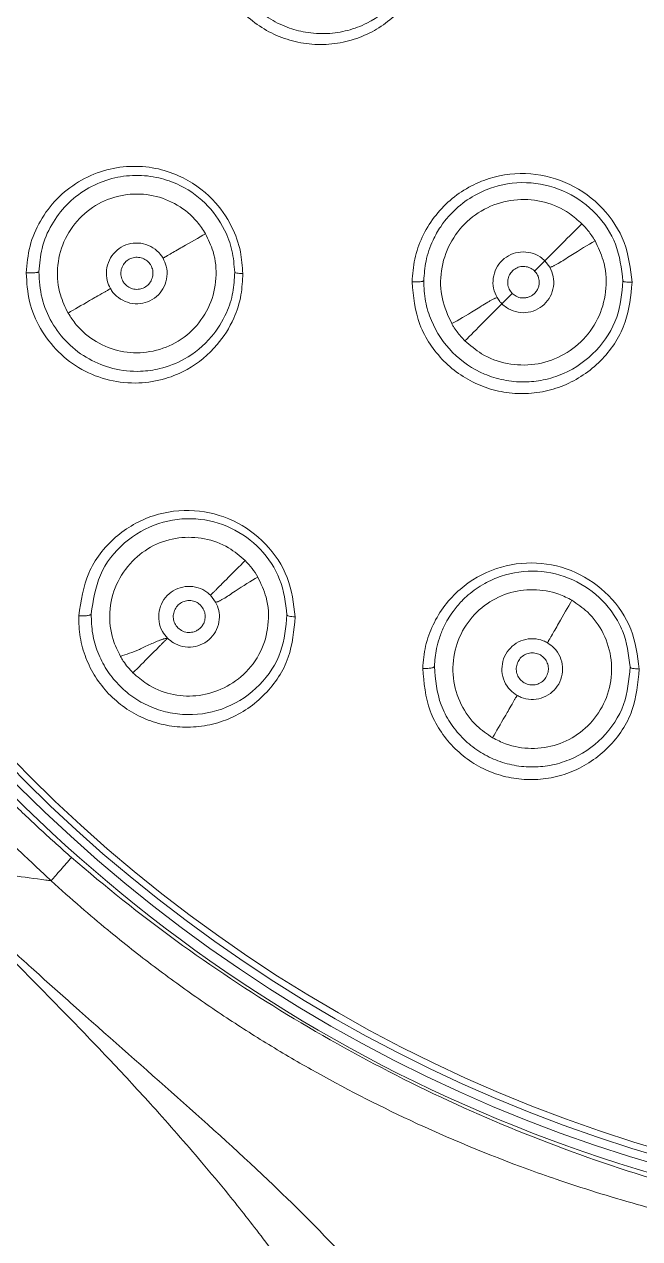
# Model space of a CAD drawing. Extents: x 11377 to 14537, y 53 to 2368.
# Drawn here: x 12541.92 to 12560.15, y 932.03 to 967.98 of the extents above; entities that cross this region are included whole.
import ezdxf

# ---------------------------------------------------------------- set-up
doc = ezdxf.new("R2010")
doc.units = 0
doc.header["$LTSCALE"] = 10
doc.header["$MEASUREMENT"] = 0
doc.layers.get('0').update_dxf_attribs({"linetype": 'CONTINUOUS'})

# ---------------------------------------------------------------- blocks, each defined once
blk = doc.blocks.new('TYJKT')
at = {"color": 7, "linetype": 'Continuous', "lineweight": 15}
for p, q in [((5016.492, 1176.225), (5016.795, 1176.529)), ((5016.795, 1176.529), (5016.94, 1176.34)), ((5015.523, 1175.256), (5015.831, 1175.564)), ((5006.893, 1166.627), (5007.046, 1166.423))]:
    blk.add_line(p, q, dxfattribs=at)
for radius in [44.127, 43.878, 43.682]:
    blk.add_circle((5032.423, 1192.156), radius, dxfattribs=at)
for points, knots in [([(5066.552, 1162.157), (5069.416, 1165.416), (5071.811, 1169.088), (5075.465, 1176.96), (5076.724, 1181.159), (5078.005, 1189.742), (5078.026, 1194.126), (5076.829, 1202.721), (5075.611, 1206.933), (5072.034, 1214.84), (5069.675, 1218.535), (5064.01, 1225.109), (5060.703, 1227.987), (5053.41, 1232.692), (5049.425, 1234.518), (5041.1, 1236.97), (5036.762, 1237.596), (5028.083, 1237.596), (5023.744, 1236.97), (5015.419, 1234.518), (5011.434, 1232.691), (5004.142, 1227.986), (5000.835, 1225.108), (4995.169, 1218.534), (4992.811, 1214.839), (4989.234, 1206.932), (4988.015, 1202.721), (4986.819, 1194.125), (4986.84, 1189.742), (4988.121, 1181.158), (4989.38, 1176.959), (4993.034, 1169.087), (4995.429, 1165.415), (4998.294, 1162.156)], [0, 0, 0, 0, 0.0625, 0.0625, 0.125, 0.125, 0.1875, 0.1875, 0.25, 0.25, 0.3125, 0.3125, 0.375, 0.375, 0.4375, 0.4375, 0.5, 0.5, 0.5625, 0.5625, 0.625, 0.625, 0.6875, 0.6875, 0.75, 0.75, 0.8125, 0.8125, 0.875, 0.875, 0.9375, 0.9375, 1, 1, 1, 1]), ([(5065.923, 1162.708), (5066.068, 1162.874), (5066.357, 1163.205), (5066.78, 1163.711), (5067.197, 1164.221), (5067.606, 1164.738), (5068.007, 1165.26), (5068.4, 1165.789), (5068.786, 1166.323), (5069.163, 1166.863), (5069.989, 1168.082), (5071.192, 1170.029), (5072.652, 1172.808), (5073.928, 1175.718), (5075.012, 1178.773), (5075.879, 1181.926), (5076.734, 1186.27), (5077.193, 1191.836), (5076.738, 1198.529), (5075.298, 1205.031), (5072.958, 1211.136), (5069.854, 1216.68), (5066.144, 1221.556), (5061.894, 1225.813), (5057.07, 1229.501), (5051.605, 1232.594), (5045.564, 1234.949), (5039.104, 1236.425), (5032.423, 1236.928), (5025.741, 1236.425), (5019.281, 1234.949), (5013.24, 1232.594), (5007.775, 1229.501), (5002.952, 1225.813), (4998.701, 1221.556), (4994.991, 1216.68), (4991.887, 1211.136), (4989.547, 1205.031), (4988.107, 1198.529), (4987.652, 1191.836), (4988.111, 1186.27), (4988.966, 1181.926), (4989.833, 1178.773), (4990.917, 1175.718), (4992.192, 1172.808), (4993.652, 1170.029), (4994.948, 1167.933), (4995.98, 1166.429), (4996.677, 1165.469), (4997.399, 1164.528), (4998.145, 1163.606), (4998.663, 1163.007), (4998.922, 1162.708)], [0, 0, 0, 0, 0.003229, 0.006456, 0.009681, 0.012905, 0.016128, 0.019352, 0.022577, 0.025803, 0.029032, 0.044201, 0.059373, 0.07509, 0.090809, 0.106933, 0.12306, 0.155772, 0.188607, 0.221197, 0.253189, 0.284268, 0.314175, 0.342874, 0.372343, 0.403057, 0.434778, 0.467206, 0.5, 0.532794, 0.565223, 0.596943, 0.627658, 0.657126, 0.685825, 0.715732, 0.746811, 0.778804, 0.811393, 0.844229, 0.876941, 0.893065, 0.909192, 0.924908, 0.940628, 0.955797, 0.970969, 0.976778, 0.982582, 0.988384, 0.994188, 1, 1, 1, 1]), ([(5032.423, 1236.583), (5020.64, 1236.583), (5009.339, 1231.903), (4992.676, 1215.24), (4987.995, 1203.939), (4987.995, 1180.374), (4992.676, 1169.073), (5009.339, 1152.41), (5020.64, 1147.729), (5032.423, 1147.729)], [0, 0, 0, 0, 0.25, 0.25, 0.5, 0.5, 0.75, 0.75, 1, 1, 1, 1]), ([(5006.895, 1186.209), (5006.906, 1185.99), (5006.929, 1185.552), (5007.131, 1184.92), (5007.444, 1184.337), (5007.875, 1183.83), (5008.398, 1183.416), (5008.998, 1183.119), (5009.647, 1182.948), (5010.321, 1182.912), (5010.987, 1183.017), (5011.802, 1183.322), (5012.638, 1183.97), (5013.292, 1185.024), (5013.371, 1185.814), (5013.411, 1186.203)], [0, 0, 0, 0, 0.063459, 0.126976, 0.190845, 0.254851, 0.319545, 0.384453, 0.450014, 0.515936, 0.5822, 0.647959, 0.771387, 0.887386, 1, 1, 1, 1]), ([(5006.895, 1186.209), (5006.906, 1185.99), (5006.929, 1185.552), (5007.131, 1184.92), (5007.444, 1184.337), (5007.875, 1183.83), (5008.398, 1183.416), (5008.998, 1183.119), (5009.647, 1182.948), (5010.321, 1182.912), (5010.987, 1183.017), (5011.802, 1183.322), (5012.638, 1183.97), (5013.292, 1185.024), (5013.371, 1185.814), (5013.411, 1186.203)], [0, 0, 0, 0, 0.063459, 0.126976, 0.190845, 0.254851, 0.319545, 0.384453, 0.450014, 0.515936, 0.5822, 0.647959, 0.771387, 0.887386, 1, 1, 1, 1]), ([(5013.156, 1186.216), (5013.123, 1185.874), (5013.053, 1185.158), (5012.463, 1184.198), (5011.698, 1183.606), (5010.961, 1183.33), (5010.343, 1183.234), (5009.733, 1183.271), (5009.141, 1183.431), (5008.613, 1183.696), (5008.138, 1184.072), (5007.751, 1184.53), (5007.466, 1185.06), (5007.287, 1185.632), (5007.266, 1186.025), (5007.256, 1186.221)], [0, 0, 0, 0, 0.109131, 0.228769, 0.352266, 0.418072, 0.484377, 0.555402, 0.615904, 0.68283, 0.745407, 0.810107, 0.874032, 0.937283, 1, 1, 1, 1]), ([(5013.156, 1186.216), (5013.123, 1185.874), (5013.053, 1185.158), (5012.463, 1184.198), (5011.698, 1183.606), (5010.961, 1183.33), (5010.343, 1183.234), (5009.733, 1183.271), (5009.141, 1183.431), (5008.613, 1183.696), (5008.138, 1184.072), (5007.751, 1184.53), (5007.466, 1185.06), (5007.287, 1185.632), (5007.266, 1186.025), (5007.256, 1186.221)], [0, 0, 0, 0, 0.109131, 0.228769, 0.352266, 0.418072, 0.484377, 0.555402, 0.615904, 0.68283, 0.745407, 0.810107, 0.874032, 0.937283, 1, 1, 1, 1]), ([(5007.851, 1176.153), (5007.836, 1176.368), (5007.803, 1176.844), (5007.526, 1177.612), (5006.945, 1178.447), (5006.119, 1179.023), (5005.253, 1179.296), (5004.492, 1179.353), (5003.71, 1179.222), (5002.967, 1178.893), (5002.322, 1178.383), (5001.832, 1177.728), (5001.509, 1176.977), (5001.46, 1176.439), (5001.436, 1176.173)], [0, 0, 0, 0, 0.06379, 0.141834, 0.238562, 0.360874, 0.433256, 0.509902, 0.589915, 0.672938, 0.756303, 0.838991, 0.920421, 1, 1, 1, 1]), ([(5007.851, 1176.153), (5007.836, 1176.368), (5007.803, 1176.844), (5007.526, 1177.612), (5006.945, 1178.447), (5006.119, 1179.023), (5005.253, 1179.296), (5004.492, 1179.353), (5003.71, 1179.222), (5002.967, 1178.893), (5002.322, 1178.383), (5001.832, 1177.728), (5001.509, 1176.977), (5001.46, 1176.439), (5001.436, 1176.173)], [0, 0, 0, 0, 0.06379, 0.141834, 0.238562, 0.360874, 0.433256, 0.509902, 0.589915, 0.672938, 0.756303, 0.838991, 0.920421, 1, 1, 1, 1]), ([(5001.81, 1176.206), (5001.831, 1176.439), (5001.874, 1176.927), (5002.164, 1177.608), (5002.614, 1178.206), (5003.197, 1178.667), (5003.868, 1178.963), (5004.579, 1179.082), (5005.266, 1179.029), (5006.017, 1178.79), (5006.764, 1178.287), (5007.29, 1177.558), (5007.56, 1176.837), (5007.593, 1176.407), (5007.61, 1176.188)], [0, 0, 0, 0, 0.076819, 0.161353, 0.244237, 0.327864, 0.411127, 0.491297, 0.569345, 0.640283, 0.751595, 0.858609, 0.928367, 1, 1, 1, 1]), ([(5001.81, 1176.206), (5001.831, 1176.439), (5001.874, 1176.927), (5002.164, 1177.608), (5002.614, 1178.206), (5003.197, 1178.667), (5003.868, 1178.963), (5004.579, 1179.082), (5005.266, 1179.029), (5006.017, 1178.79), (5006.764, 1178.287), (5007.29, 1177.558), (5007.56, 1176.837), (5007.593, 1176.407), (5007.61, 1176.188)], [0, 0, 0, 0, 0.076819, 0.161353, 0.244237, 0.327864, 0.411127, 0.491297, 0.569345, 0.640283, 0.751595, 0.858609, 0.928367, 1, 1, 1, 1]), ([(5019.378, 1175.893), (5019.329, 1176.295), (5019.233, 1177.095), (5018.548, 1178.132), (5017.564, 1178.858), (5016.366, 1179.18), (5015.318, 1179.061), (5014.528, 1178.722), (5013.972, 1178.334), (5013.499, 1177.832), (5013.148, 1177.239), (5012.914, 1176.589), (5012.88, 1176.132), (5012.863, 1175.905)], [0, 0, 0, 0, 0.118453, 0.236082, 0.353744, 0.471737, 0.594304, 0.659572, 0.727209, 0.795884, 0.864327, 0.93235, 1, 1, 1, 1]), ([(5019.378, 1175.893), (5019.329, 1176.295), (5019.233, 1177.095), (5018.548, 1178.132), (5017.564, 1178.858), (5016.366, 1179.18), (5015.318, 1179.061), (5014.528, 1178.722), (5013.972, 1178.334), (5013.499, 1177.832), (5013.148, 1177.239), (5012.914, 1176.589), (5012.88, 1176.132), (5012.863, 1175.905)], [0, 0, 0, 0, 0.118453, 0.236082, 0.353744, 0.471737, 0.594304, 0.659572, 0.727209, 0.795884, 0.864327, 0.93235, 1, 1, 1, 1]), ([(5013.209, 1175.939), (5013.224, 1176.134), (5013.254, 1176.548), (5013.444, 1177.088), (5013.754, 1177.64), (5014.183, 1178.124), (5014.736, 1178.501), (5015.453, 1178.799), (5016.388, 1178.906), (5017.473, 1178.61), (5018.354, 1177.956), (5018.974, 1177.027), (5019.063, 1176.302), (5019.109, 1175.929)], [0, 0, 0, 0, 0.0640727, 0.1361129, 0.1866229, 0.2733025, 0.3476047, 0.4062697, 0.5287627, 0.6491029, 0.7639602, 0.8786138, 1, 1, 1, 1]), ([(5013.209, 1175.939), (5013.224, 1176.134), (5013.254, 1176.548), (5013.444, 1177.088), (5013.754, 1177.64), (5014.183, 1178.124), (5014.736, 1178.501), (5015.453, 1178.799), (5016.388, 1178.906), (5017.473, 1178.61), (5018.354, 1177.956), (5018.974, 1177.027), (5019.063, 1176.302), (5019.109, 1175.929)], [0, 0, 0, 0, 0.0640727, 0.1361129, 0.1866229, 0.2733025, 0.3476047, 0.4062697, 0.5287627, 0.6491029, 0.7639602, 0.8786138, 1, 1, 1, 1]), ([(5006.745, 1177.331), (5006.666, 1177.451), (5006.447, 1177.787), (5005.926, 1178.213), (5005.198, 1178.499), (5004.408, 1178.531), (5003.638, 1178.3), (5002.976, 1177.812), (5002.512, 1177.12), (5002.323, 1176.319), (5002.391, 1175.573), (5002.59, 1175.158), (5002.675, 1174.981)], [0, 0, 0, 0, 0.057384, 0.160613, 0.26448, 0.370476, 0.479801, 0.591999, 0.705484, 0.81602, 0.921948, 1, 1, 1, 1]), ([(5017.891, 1177.625), (5017.772, 1177.731), (5017.451, 1178.017), (5016.795, 1178.303), (5015.975, 1178.382), (5015.167, 1178.184), (5014.463, 1177.726), (5013.947, 1177.054), (5013.689, 1176.248), (5013.703, 1175.406), (5013.928, 1174.909), (5014.037, 1174.668)], [0, 0, 0, 0, 0.067292, 0.181553, 0.296079, 0.412718, 0.531395, 0.650657, 0.770588, 0.888738, 1, 1, 1, 1]), ([(5016.795, 1176.529), (5016.803, 1176.536), (5016.813, 1176.547), (5016.841, 1176.574), (5016.863, 1176.597), (5016.889, 1176.623), (5016.929, 1176.662), (5017.015, 1176.749), (5017.145, 1176.879), (5017.484, 1177.218), (5017.709, 1177.443), (5017.891, 1177.625)], [0, 0, 0, 0, 0.047037, 0.066403, 0.084285, 0.1018, 0.119952, 0.16076, 0.267351, 0.404862, 1, 1, 1, 1]), ([(5018.281, 1177.118), (5018.216, 1177.221), (5018.102, 1177.402), (5017.955, 1177.558), (5017.891, 1177.625)], [0, 0, 0, 0, 0.568697, 1, 1, 1, 1]), ([(5002.675, 1174.981), (5002.752, 1174.863), (5002.972, 1174.527), (5003.494, 1174.099), (5004.225, 1173.812), (5005.017, 1173.783), (5005.788, 1174.016), (5006.449, 1174.506), (5006.909, 1175.198), (5007.098, 1175.998), (5007.028, 1176.744), (5006.829, 1177.158), (5006.745, 1177.331)], [0, 0, 0, 0, 0.0565987, 0.1606662, 0.2655161, 0.3708927, 0.4806595, 0.5935829, 0.7057899, 0.8164413, 0.9231391, 1, 1, 1, 1]), ([(5003.93, 1175.706), (5003.894, 1175.783), (5003.814, 1175.954), (5003.797, 1176.252), (5003.881, 1176.55), (5004.06, 1176.802), (5004.308, 1176.982), (5004.606, 1177.065), (5004.913, 1177.051), (5005.196, 1176.93), (5005.385, 1176.765), (5005.463, 1176.643), (5005.488, 1176.605)], [0, 0, 0, 0, 0.090004, 0.199965, 0.30969, 0.414229, 0.524445, 0.629651, 0.738194, 0.846295, 0.95203, 1, 1, 1, 1]), ([(5005.488, 1176.605), (5005.496, 1176.61), (5005.507, 1176.616), (5005.537, 1176.634), (5005.563, 1176.649), (5005.592, 1176.666), (5005.636, 1176.691), (5005.734, 1176.748), (5005.884, 1176.834), (5006.273, 1177.059), (5006.533, 1177.209), (5006.745, 1177.331)], [0, 0, 0, 0, 0.047036, 0.066393, 0.084263, 0.101763, 0.1199, 0.160681, 0.267247, 0.404761, 1, 1, 1, 1]), ([(5014.429, 1174.159), (5014.587, 1174.023), (5014.953, 1173.709), (5015.678, 1173.448), (5016.503, 1173.42), (5017.298, 1173.673), (5017.973, 1174.175), (5018.445, 1174.883), (5018.649, 1175.708), (5018.582, 1176.491), (5018.371, 1176.931), (5018.281, 1177.118)], [0, 0, 0, 0, 0.087909, 0.202971, 0.318503, 0.435131, 0.553986, 0.67416, 0.793985, 0.912596, 1, 1, 1, 1]), ([(5016.94, 1176.34), (5016.952, 1176.342), (5016.97, 1176.344), (5017.01, 1176.358), (5017.041, 1176.371), (5017.075, 1176.387), (5017.125, 1176.412), (5017.232, 1176.472), (5017.388, 1176.569), (5017.785, 1176.829), (5018.059, 1176.988), (5018.281, 1177.118)], [0, 0, 0, 0, 0.048194, 0.068081, 0.086398, 0.104227, 0.122558, 0.163375, 0.269185, 0.405589, 1, 1, 1, 1]), ([(5015.382, 1175.438), (5015.341, 1175.528), (5015.258, 1175.71), (5015.251, 1176.017), (5015.342, 1176.308), (5015.526, 1176.557), (5015.78, 1176.727), (5016.08, 1176.806), (5016.384, 1176.78), (5016.63, 1176.674), (5016.75, 1176.569), (5016.795, 1176.529)], [0, 0, 0, 0, 0.114781, 0.229466, 0.347387, 0.4628, 0.581639, 0.696318, 0.815605, 0.930152, 1, 1, 1, 1]), ([(5005.488, 1176.605), (5005.524, 1176.529), (5005.603, 1176.358), (5005.62, 1176.06), (5005.536, 1175.762), (5005.358, 1175.509), (5005.11, 1175.33), (5004.812, 1175.247), (5004.505, 1175.261), (5004.222, 1175.382), (5004.032, 1175.547), (5003.954, 1175.668), (5003.93, 1175.706)], [0, 0, 0, 0, 0.08995, 0.19991, 0.309639, 0.414189, 0.524378, 0.629607, 0.738143, 0.846218, 0.951979, 1, 1, 1, 1]), ([(5004.302, 1175.921), (5004.28, 1175.97), (5004.236, 1176.067), (5004.236, 1176.231), (5004.286, 1176.385), (5004.385, 1176.514), (5004.521, 1176.603), (5004.68, 1176.641), (5004.842, 1176.626), (5004.989, 1176.557), (5005.079, 1176.469), (5005.146, 1176.366), (5005.19, 1176.249), (5005.193, 1176.087), (5005.142, 1175.933), (5005.043, 1175.804), (5004.906, 1175.715), (5004.748, 1175.676), (5004.586, 1175.692), (5004.439, 1175.76), (5004.348, 1175.848), (5004.311, 1175.907), (5004.302, 1175.921)], [0, 0, 0, 0, 0.053526, 0.107055, 0.160651, 0.214353, 0.268154, 0.322004, 0.375831, 0.429573, 0.483206, 0.5, 0.553527, 0.607057, 0.660652, 0.714354, 0.768154, 0.822004, 0.875832, 0.929575, 0.983208, 1, 1, 1, 1]), ([(5016.94, 1176.34), (5016.98, 1176.249), (5017.062, 1176.067), (5017.066, 1175.759), (5016.972, 1175.47), (5016.786, 1175.223), (5016.529, 1175.055), (5016.229, 1174.978), (5015.925, 1175.007), (5015.683, 1175.114), (5015.566, 1175.218), (5015.523, 1175.256)], [0, 0, 0, 0, 0.11521, 0.230324, 0.348578, 0.464455, 0.583608, 0.698718, 0.818407, 0.933356, 1, 1, 1, 1]), ([(5015.831, 1175.564), (5015.797, 1175.605), (5015.73, 1175.687), (5015.688, 1175.842), (5015.697, 1176.001), (5015.759, 1176.149), (5015.866, 1176.268), (5016.006, 1176.345), (5016.164, 1176.371), (5016.321, 1176.343), (5016.429, 1176.283), (5016.48, 1176.237), (5016.492, 1176.225)], [0, 0, 0, 0, 0.107241, 0.214485, 0.321783, 0.429167, 0.536632, 0.644135, 0.751619, 0.859035, 0.966364, 1, 1, 1, 1]), ([(5001.81, 1176.206), (5001.809, 1176.204), (5001.806, 1176.198), (5001.785, 1176.19), (5001.748, 1176.182), (5001.697, 1176.176), (5001.634, 1176.172), (5001.567, 1176.17), (5001.499, 1176.171), (5001.457, 1176.173), (5001.436, 1176.173)], [0, 0, 0, 0, 0.112664, 0.234712, 0.364043, 0.497539, 0.63141, 0.761802, 0.885436, 1, 1, 1, 1]), ([(5001.81, 1176.206), (5001.809, 1176.204), (5001.806, 1176.198), (5001.785, 1176.19), (5001.748, 1176.182), (5001.697, 1176.176), (5001.634, 1176.172), (5001.567, 1176.17), (5001.499, 1176.171), (5001.457, 1176.173), (5001.436, 1176.173)], [0, 0, 0, 0, 0.112664, 0.234712, 0.364043, 0.497539, 0.63141, 0.761802, 0.885436, 1, 1, 1, 1]), ([(5001.436, 1176.173), (5001.453, 1175.886), (5001.488, 1175.312), (5001.83, 1174.501), (5002.363, 1173.806), (5003.069, 1173.277), (5003.893, 1172.958), (5004.749, 1172.875), (5005.536, 1173.006), (5006.354, 1173.351), (5007.084, 1173.949), (5007.582, 1174.751), (5007.819, 1175.485), (5007.841, 1175.942), (5007.851, 1176.153)], [0, 0, 0, 0, 0.083765, 0.167551, 0.251348, 0.335879, 0.422151, 0.508689, 0.588874, 0.658784, 0.774264, 0.866067, 0.93792, 1, 1, 1, 1]), ([(5001.436, 1176.173), (5001.453, 1175.886), (5001.488, 1175.312), (5001.83, 1174.501), (5002.363, 1173.806), (5003.069, 1173.277), (5003.893, 1172.958), (5004.749, 1172.875), (5005.536, 1173.006), (5006.354, 1173.351), (5007.084, 1173.949), (5007.582, 1174.751), (5007.819, 1175.485), (5007.841, 1175.942), (5007.851, 1176.153)], [0, 0, 0, 0, 0.083765, 0.167551, 0.251348, 0.335879, 0.422151, 0.508689, 0.588874, 0.658784, 0.774264, 0.866067, 0.93792, 1, 1, 1, 1]), ([(5007.61, 1176.188), (5007.6, 1175.989), (5007.579, 1175.576), (5007.363, 1174.914), (5006.916, 1174.195), (5006.218, 1173.623), (5005.467, 1173.329), (5004.743, 1173.228), (5004.019, 1173.302), (5003.275, 1173.596), (5002.648, 1174.066), (5002.169, 1174.692), (5001.858, 1175.423), (5001.826, 1175.943), (5001.81, 1176.206)], [0, 0, 0, 0, 0.064578, 0.133841, 0.225781, 0.341564, 0.428647, 0.491971, 0.583135, 0.664845, 0.75006, 0.832605, 0.915101, 1, 1, 1, 1]), ([(5007.61, 1176.188), (5007.6, 1175.989), (5007.579, 1175.576), (5007.363, 1174.914), (5006.916, 1174.195), (5006.218, 1173.623), (5005.467, 1173.329), (5004.743, 1173.228), (5004.019, 1173.302), (5003.275, 1173.596), (5002.648, 1174.066), (5002.169, 1174.692), (5001.858, 1175.423), (5001.826, 1175.943), (5001.81, 1176.206)], [0, 0, 0, 0, 0.064578, 0.133841, 0.225781, 0.341564, 0.428647, 0.491971, 0.583135, 0.664845, 0.75006, 0.832605, 0.915101, 1, 1, 1, 1]), ([(5007.851, 1176.153), (5007.817, 1176.154), (5007.748, 1176.156), (5007.668, 1176.165), (5007.618, 1176.176), (5007.612, 1176.184), (5007.61, 1176.188)], [0, 0, 0, 0, 0.2591525, 0.5223704, 0.7733998, 1, 1, 1, 1]), ([(5007.851, 1176.153), (5007.817, 1176.154), (5007.748, 1176.156), (5007.668, 1176.165), (5007.618, 1176.176), (5007.612, 1176.184), (5007.61, 1176.188)], [0, 0, 0, 0, 0.2591525, 0.5223704, 0.7733998, 1, 1, 1, 1]), ([(5015.831, 1175.564), (5015.868, 1175.533), (5015.95, 1175.465), (5016.086, 1175.427), (5016.208, 1175.427), (5016.308, 1175.447), (5016.406, 1175.492), (5016.495, 1175.561), (5016.564, 1175.65), (5016.609, 1175.748), (5016.629, 1175.848), (5016.628, 1175.97), (5016.59, 1176.107), (5016.523, 1176.188), (5016.492, 1176.225)], [0, 0, 0, 0, 0.099485, 0.215628, 0.280298, 0.34923, 0.422444, 0.499966, 0.5775, 0.650818, 0.71989, 0.784692, 0.900909, 1, 1, 1, 1]), ([(5002.675, 1174.981), (5002.873, 1175.096), (5003.148, 1175.255), (5003.521, 1175.47), (5003.734, 1175.593), (5003.788, 1175.624), (5003.824, 1175.645), (5003.856, 1175.664), (5003.899, 1175.688), (5003.917, 1175.699), (5003.93, 1175.706)], [0, 0, 0, 0, 0.62117, 0.863737, 0.89826, 0.912208, 0.925258, 0.939086, 0.955383, 1, 1, 1, 1]), ([(5013.21, 1175.939), (5013.208, 1175.936), (5013.206, 1175.931), (5013.186, 1175.923), (5013.154, 1175.916), (5013.107, 1175.91), (5013.05, 1175.906), (5012.988, 1175.903), (5012.924, 1175.903), (5012.883, 1175.904), (5012.863, 1175.905)], [0, 0, 0, 0, 0.113402, 0.235395, 0.364035, 0.496533, 0.629549, 0.759665, 0.883888, 1, 1, 1, 1]), ([(5013.21, 1175.939), (5013.208, 1175.936), (5013.206, 1175.931), (5013.186, 1175.923), (5013.154, 1175.916), (5013.107, 1175.91), (5013.05, 1175.906), (5012.988, 1175.903), (5012.924, 1175.903), (5012.883, 1175.904), (5012.863, 1175.905)], [0, 0, 0, 0, 0.113402, 0.235395, 0.364035, 0.496533, 0.629549, 0.759665, 0.883888, 1, 1, 1, 1]), ([(5012.863, 1175.905), (5012.904, 1175.472), (5012.967, 1174.823), (5013.38, 1174.053), (5013.79, 1173.547), (5014.292, 1173.13), (5014.869, 1172.823), (5015.496, 1172.633), (5016.153, 1172.575), (5016.809, 1172.646), (5017.649, 1172.919), (5018.552, 1173.561), (5019.259, 1174.66), (5019.339, 1175.493), (5019.378, 1175.893)], [0, 0, 0, 0, 0.124815, 0.187342, 0.249807, 0.312205, 0.374775, 0.437838, 0.501207, 0.565334, 0.629637, 0.758349, 0.883689, 1, 1, 1, 1]), ([(5012.863, 1175.905), (5012.904, 1175.472), (5012.967, 1174.823), (5013.38, 1174.053), (5013.79, 1173.547), (5014.292, 1173.13), (5014.869, 1172.823), (5015.496, 1172.633), (5016.153, 1172.575), (5016.809, 1172.646), (5017.649, 1172.919), (5018.552, 1173.561), (5019.259, 1174.66), (5019.339, 1175.493), (5019.378, 1175.893)], [0, 0, 0, 0, 0.124815, 0.187342, 0.249807, 0.312205, 0.374775, 0.437838, 0.501207, 0.565334, 0.629637, 0.758349, 0.883689, 1, 1, 1, 1]), ([(5019.109, 1175.929), (5019.074, 1175.565), (5019.001, 1174.81), (5018.359, 1173.816), (5017.534, 1173.228), (5016.772, 1172.987), (5016.171, 1172.923), (5015.578, 1172.98), (5014.827, 1173.211), (5014.01, 1173.762), (5013.47, 1174.582), (5013.236, 1175.333), (5013.218, 1175.735), (5013.209, 1175.939)], [0, 0, 0, 0, 0.116811, 0.24233, 0.371218, 0.43892, 0.499657, 0.565402, 0.629083, 0.74999, 0.87098, 0.934622, 1, 1, 1, 1]), ([(5019.109, 1175.929), (5019.074, 1175.565), (5019.001, 1174.81), (5018.359, 1173.816), (5017.534, 1173.228), (5016.772, 1172.987), (5016.171, 1172.923), (5015.578, 1172.98), (5014.827, 1173.211), (5014.01, 1173.762), (5013.47, 1174.582), (5013.236, 1175.333), (5013.218, 1175.735), (5013.209, 1175.939)], [0, 0, 0, 0, 0.116811, 0.24233, 0.371218, 0.43892, 0.499657, 0.565402, 0.629083, 0.74999, 0.87098, 0.934622, 1, 1, 1, 1]), ([(5019.378, 1175.893), (5019.341, 1175.894), (5019.267, 1175.895), (5019.177, 1175.904), (5019.119, 1175.915), (5019.112, 1175.924), (5019.109, 1175.929)], [0, 0, 0, 0, 0.253032, 0.515774, 0.769811, 1, 1, 1, 1]), ([(5019.378, 1175.893), (5019.341, 1175.894), (5019.267, 1175.895), (5019.177, 1175.904), (5019.119, 1175.915), (5019.112, 1175.924), (5019.109, 1175.929)], [0, 0, 0, 0, 0.253032, 0.515774, 0.769811, 1, 1, 1, 1]), ([(5014.037, 1174.668), (5014.246, 1174.782), (5014.501, 1174.922), (5014.897, 1175.178), (5015.052, 1175.274), (5015.17, 1175.342), (5015.226, 1175.372), (5015.264, 1175.391), (5015.3, 1175.408), (5015.347, 1175.428), (5015.367, 1175.433), (5015.382, 1175.438)], [0, 0, 0, 0, 0.614065, 0.75352, 0.856559, 0.892581, 0.907671, 0.922015, 0.937076, 0.954357, 1, 1, 1, 1]), ([(5014.429, 1174.159), (5014.596, 1174.327), (5014.801, 1174.533), (5015.138, 1174.87), (5015.268, 1175.001), (5015.363, 1175.096), (5015.408, 1175.141), (5015.438, 1175.171), (5015.465, 1175.198), (5015.499, 1175.233), (5015.513, 1175.246), (5015.523, 1175.256)], [0, 0, 0, 0, 0.6151129, 0.7552661, 0.8586591, 0.8945243, 0.9093953, 0.9234248, 0.9381121, 0.955015, 1, 1, 1, 1]), ([(5015.523, 1175.256), (5015.501, 1175.279), (5015.448, 1175.335), (5015.407, 1175.4), (5015.382, 1175.438)], [0, 0, 0, 0, 0.4158523, 1, 1, 1, 1]), ([(5014.037, 1174.668), (5014.054, 1174.641), (5014.102, 1174.559), (5014.224, 1174.381), (5014.348, 1174.247), (5014.429, 1174.159)], [0, 0, 0, 0, 0.148192, 0.444749, 1, 1, 1, 1]), ([(5009.404, 1165.989), (5009.354, 1166.384), (5009.256, 1167.168), (5008.573, 1168.19), (5007.594, 1168.902), (5006.402, 1169.209), (5005.147, 1169.051), (5004.02, 1168.402), (5003.188, 1167.339), (5003.056, 1166.455), (5002.99, 1166.02)], [0, 0, 0, 0, 0.1190535, 0.2359191, 0.3527027, 0.4718207, 0.5966046, 0.7299293, 0.8668728, 1, 1, 1, 1]), ([(5009.404, 1165.989), (5009.354, 1166.384), (5009.256, 1167.168), (5008.573, 1168.19), (5007.594, 1168.902), (5006.402, 1169.209), (5005.147, 1169.051), (5004.02, 1168.402), (5003.188, 1167.339), (5003.056, 1166.455), (5002.99, 1166.02)], [0, 0, 0, 0, 0.1190535, 0.2359191, 0.3527027, 0.4718207, 0.5966046, 0.7299293, 0.8668728, 1, 1, 1, 1]), ([(5003.361, 1166.074), (5003.42, 1166.469), (5003.54, 1167.27), (5004.294, 1168.229), (5005.31, 1168.814), (5006.443, 1168.958), (5007.52, 1168.681), (5008.406, 1168.037), (5009.025, 1167.113), (5009.114, 1166.404), (5009.159, 1166.046)], [0, 0, 0, 0, 0.133846, 0.271259, 0.404949, 0.529703, 0.648416, 0.76458, 0.880839, 1, 1, 1, 1]), ([(5003.361, 1166.074), (5003.42, 1166.469), (5003.54, 1167.27), (5004.294, 1168.229), (5005.31, 1168.814), (5006.443, 1168.958), (5007.52, 1168.681), (5008.406, 1168.037), (5009.025, 1167.113), (5009.114, 1166.404), (5009.159, 1166.046)], [0, 0, 0, 0, 0.133846, 0.271259, 0.404949, 0.529703, 0.648416, 0.76458, 0.880839, 1, 1, 1, 1]), ([(5007.921, 1167.655), (5007.764, 1167.79), (5007.409, 1168.094), (5006.716, 1168.337), (5005.937, 1168.368), (5005.184, 1168.135), (5004.537, 1167.651), (5004.063, 1166.965), (5003.867, 1166.144), (5003.945, 1165.393), (5004.145, 1164.982), (5004.224, 1164.818)], [0, 0, 0, 0, 0.089622, 0.201189, 0.313339, 0.430856, 0.548557, 0.675018, 0.801587, 0.920899, 1, 1, 1, 1]), ([(5006.893, 1166.627), (5006.899, 1166.633), (5006.908, 1166.641), (5006.932, 1166.666), (5006.952, 1166.686), (5006.975, 1166.709), (5007.011, 1166.745), (5007.09, 1166.824), (5007.212, 1166.946), (5007.531, 1167.265), (5007.747, 1167.48), (5007.921, 1167.655)], [0, 0, 0, 0, 0.047117, 0.06658, 0.084588, 0.102241, 0.120527, 0.161557, 0.268342, 0.405794, 1, 1, 1, 1]), ([(5008.295, 1167.168), (5008.241, 1167.255), (5008.133, 1167.429), (5007.992, 1167.579), (5007.921, 1167.655)], [0, 0, 0, 0, 0.495309, 1, 1, 1, 1]), ([(5019.591, 1164.444), (5019.539, 1164.847), (5019.435, 1165.642), (5018.733, 1166.666), (5017.738, 1167.369), (5016.546, 1167.657), (5015.317, 1167.487), (5014.401, 1166.959), (5013.812, 1166.333), (5013.467, 1165.761), (5013.235, 1165.13), (5013.197, 1164.685), (5013.178, 1164.463)], [0, 0, 0, 0, 0.122411, 0.24192, 0.360208, 0.478903, 0.59979, 0.726857, 0.794359, 0.863349, 0.93189, 1, 1, 1, 1]), ([(5019.591, 1164.444), (5019.539, 1164.847), (5019.435, 1165.642), (5018.733, 1166.666), (5017.738, 1167.369), (5016.546, 1167.657), (5015.317, 1167.487), (5014.401, 1166.959), (5013.812, 1166.333), (5013.467, 1165.761), (5013.235, 1165.13), (5013.197, 1164.685), (5013.178, 1164.463)], [0, 0, 0, 0, 0.122411, 0.24192, 0.360208, 0.478903, 0.59979, 0.726857, 0.794359, 0.863349, 0.93189, 1, 1, 1, 1]), ([(5013.524, 1164.521), (5013.537, 1164.698), (5013.56, 1164.983), (5013.669, 1165.372), (5013.819, 1165.748), (5014.041, 1166.12), (5014.298, 1166.427), (5014.602, 1166.715), (5014.985, 1166.983), (5015.659, 1167.281), (5016.57, 1167.409), (5017.645, 1167.148), (5018.398, 1166.619), (5018.849, 1166.06), (5019.207, 1165.416), (5019.276, 1164.869), (5019.322, 1164.504)], [0, 0, 0, 0, 0.060272, 0.096758, 0.137456, 0.198631, 0.2442, 0.27414, 0.341589, 0.401678, 0.522134, 0.64087, 0.757827, 0.816514, 0.87738, 1, 1, 1, 1]), ([(5013.524, 1164.521), (5013.537, 1164.698), (5013.56, 1164.983), (5013.669, 1165.372), (5013.819, 1165.748), (5014.041, 1166.12), (5014.298, 1166.427), (5014.602, 1166.715), (5014.985, 1166.983), (5015.659, 1167.281), (5016.57, 1167.409), (5017.645, 1167.148), (5018.398, 1166.619), (5018.849, 1166.06), (5019.207, 1165.416), (5019.276, 1164.869), (5019.322, 1164.504)], [0, 0, 0, 0, 0.060272, 0.096758, 0.137456, 0.198631, 0.2442, 0.27414, 0.341589, 0.401678, 0.522134, 0.64087, 0.757827, 0.816514, 0.87738, 1, 1, 1, 1]), ([(5004.598, 1164.332), (5004.73, 1164.216), (5005.055, 1163.932), (5005.704, 1163.67), (5006.475, 1163.61), (5007.234, 1163.813), (5007.916, 1164.258), (5008.414, 1164.928), (5008.64, 1165.736), (5008.603, 1166.52), (5008.388, 1166.972), (5008.295, 1167.168)], [0, 0, 0, 0, 0.07572, 0.186725, 0.29853, 0.41298, 0.533929, 0.662065, 0.783388, 0.905537, 1, 1, 1, 1]), ([(5007.046, 1166.423), (5007.057, 1166.424), (5007.072, 1166.425), (5007.107, 1166.437), (5007.135, 1166.449), (5007.165, 1166.463), (5007.211, 1166.487), (5007.309, 1166.542), (5007.454, 1166.634), (5007.825, 1166.883), (5008.084, 1167.041), (5008.295, 1167.168)], [0, 0, 0, 0, 0.048387, 0.068382, 0.086806, 0.104732, 0.123144, 0.164067, 0.269906, 0.406208, 1, 1, 1, 1]), ([(5005.622, 1165.356), (5005.568, 1165.421), (5005.447, 1165.565), (5005.353, 1165.847), (5005.356, 1166.156), (5005.463, 1166.447), (5005.656, 1166.685), (5005.921, 1166.842), (5006.222, 1166.909), (5006.526, 1166.865), (5006.752, 1166.755), (5006.86, 1166.658), (5006.893, 1166.627)], [0, 0, 0, 0, 0.089301, 0.199356, 0.309162, 0.413591, 0.523904, 0.629136, 0.737545, 0.845901, 0.951431, 1, 1, 1, 1]), ([(5017.598, 1166.479), (5017.47, 1166.543), (5017.112, 1166.724), (5016.447, 1166.833), (5015.674, 1166.717), (5014.974, 1166.349), (5014.422, 1165.764), (5014.093, 1165.01), (5014.037, 1164.18), (5014.274, 1163.391), (5014.706, 1162.779), (5015.086, 1162.519), (5015.248, 1162.408)], [0, 0, 0, 0, 0.057384, 0.160613, 0.264479, 0.370476, 0.479801, 0.591999, 0.705484, 0.81602, 0.921949, 1, 1, 1, 1]), ([(5007.046, 1166.423), (5007.082, 1166.342), (5007.153, 1166.179), (5007.167, 1165.894), (5007.091, 1165.61), (5006.917, 1165.354), (5006.671, 1165.173), (5006.375, 1165.083), (5006.07, 1165.096), (5005.808, 1165.196), (5005.677, 1165.309), (5005.622, 1165.356)], [0, 0, 0, 0, 0.103503, 0.206924, 0.326988, 0.442836, 0.563205, 0.678977, 0.799274, 0.915263, 1, 1, 1, 1]), ([(5005.93, 1165.664), (5005.896, 1165.705), (5005.829, 1165.787), (5005.786, 1165.944), (5005.795, 1166.104), (5005.857, 1166.254), (5005.965, 1166.374), (5006.107, 1166.453), (5006.267, 1166.48), (5006.426, 1166.452), (5006.536, 1166.391), (5006.587, 1166.344), (5006.599, 1166.333)], [0, 0, 0, 0, 0.106777, 0.213569, 0.320606, 0.428038, 0.535836, 0.643814, 0.751707, 0.859285, 0.966461, 1, 1, 1, 1]), ([(5005.93, 1165.664), (5005.976, 1165.627), (5006.07, 1165.551), (5006.245, 1165.516), (5006.394, 1165.537), (5006.509, 1165.589), (5006.598, 1165.657), (5006.668, 1165.745), (5006.722, 1165.859), (5006.742, 1165.977), (5006.731, 1166.092), (5006.695, 1166.212), (5006.637, 1166.285), (5006.599, 1166.333)], [0, 0, 0, 0, 0.117885, 0.242036, 0.349523, 0.417963, 0.496201, 0.575149, 0.643785, 0.749246, 0.813921, 0.877386, 1, 1, 1, 1]), ([(5015.248, 1162.408), (5015.374, 1162.345), (5015.732, 1162.164), (5016.399, 1162.054), (5017.175, 1162.171), (5017.876, 1162.541), (5018.426, 1163.129), (5018.754, 1163.884), (5018.806, 1164.713), (5018.57, 1165.501), (5018.137, 1166.112), (5017.757, 1166.37), (5017.598, 1166.479)], [0, 0, 0, 0, 0.056599, 0.160666, 0.265516, 0.370893, 0.480659, 0.593583, 0.70579, 0.816441, 0.923139, 1, 1, 1, 1]), ([(5016.872, 1165.221), (5016.876, 1165.229), (5016.883, 1165.24), (5016.9, 1165.271), (5016.915, 1165.297), (5016.932, 1165.326), (5016.958, 1165.37), (5017.014, 1165.468), (5017.1, 1165.617), (5017.325, 1166.007), (5017.475, 1166.267), (5017.598, 1166.479)], [0, 0, 0, 0, 0.047036, 0.066393, 0.084263, 0.101763, 0.1199, 0.160681, 0.267247, 0.404761, 1, 1, 1, 1]), ([(5003.361, 1166.074), (5003.359, 1166.07), (5003.357, 1166.06), (5003.336, 1166.047), (5003.3, 1166.035), (5003.25, 1166.025), (5003.189, 1166.018), (5003.121, 1166.015), (5003.054, 1166.016), (5003.011, 1166.019), (5002.99, 1166.02)], [0, 0, 0, 0, 0.111432, 0.232324, 0.360751, 0.493775, 0.627745, 0.758851, 0.88375, 1, 1, 1, 1]), ([(5003.361, 1166.074), (5003.359, 1166.07), (5003.357, 1166.06), (5003.336, 1166.047), (5003.3, 1166.035), (5003.25, 1166.025), (5003.189, 1166.018), (5003.121, 1166.015), (5003.054, 1166.016), (5003.011, 1166.019), (5002.99, 1166.02)], [0, 0, 0, 0, 0.111432, 0.232324, 0.360751, 0.493775, 0.627745, 0.758851, 0.88375, 1, 1, 1, 1]), ([(5002.99, 1166.02), (5002.996, 1165.808), (5003.008, 1165.385), (5003.187, 1164.769), (5003.47, 1164.199), (5003.863, 1163.701), (5004.343, 1163.286), (5004.898, 1162.975), (5005.506, 1162.775), (5006.149, 1162.702), (5006.799, 1162.756), (5007.644, 1163.009), (5008.558, 1163.635), (5009.284, 1164.731), (5009.365, 1165.58), (5009.404, 1165.989)], [0, 0, 0, 0, 0.06221, 0.124004, 0.184644, 0.245045, 0.305319, 0.365792, 0.427542, 0.489896, 0.554125, 0.619011, 0.750985, 0.879856, 1, 1, 1, 1]), ([(5002.99, 1166.02), (5002.996, 1165.808), (5003.008, 1165.385), (5003.187, 1164.769), (5003.47, 1164.199), (5003.863, 1163.701), (5004.343, 1163.286), (5004.898, 1162.975), (5005.506, 1162.775), (5006.149, 1162.702), (5006.799, 1162.756), (5007.644, 1163.009), (5008.558, 1163.635), (5009.284, 1164.731), (5009.365, 1165.58), (5009.404, 1165.989)], [0, 0, 0, 0, 0.06221, 0.124004, 0.184644, 0.245045, 0.305319, 0.365792, 0.427542, 0.489896, 0.554125, 0.619011, 0.750985, 0.879856, 1, 1, 1, 1]), ([(5009.159, 1166.046), (5009.124, 1165.675), (5009.05, 1164.905), (5008.391, 1163.916), (5007.409, 1163.241), (5006.411, 1163.05), (5005.632, 1163.142), (5005.082, 1163.323), (5004.584, 1163.603), (5004.151, 1163.976), (5003.798, 1164.425), (5003.541, 1164.935), (5003.378, 1165.494), (5003.367, 1165.878), (5003.361, 1166.074)], [0, 0, 0, 0, 0.120801, 0.250194, 0.382699, 0.511311, 0.574887, 0.635133, 0.695693, 0.75532, 0.814982, 0.875634, 0.936246, 1, 1, 1, 1]), ([(5009.159, 1166.046), (5009.124, 1165.675), (5009.05, 1164.905), (5008.391, 1163.916), (5007.409, 1163.241), (5006.411, 1163.05), (5005.632, 1163.142), (5005.082, 1163.323), (5004.584, 1163.603), (5004.151, 1163.976), (5003.798, 1164.425), (5003.541, 1164.935), (5003.378, 1165.494), (5003.367, 1165.878), (5003.361, 1166.074)], [0, 0, 0, 0, 0.120801, 0.250194, 0.382699, 0.511311, 0.574887, 0.635133, 0.695693, 0.75532, 0.814982, 0.875634, 0.936246, 1, 1, 1, 1]), ([(5009.404, 1165.989), (5009.369, 1165.991), (5009.299, 1165.994), (5009.219, 1166.008), (5009.168, 1166.026), (5009.162, 1166.04), (5009.159, 1166.046)], [0, 0, 0, 0, 0.260317, 0.524063, 0.774681, 1, 1, 1, 1]), ([(5009.404, 1165.989), (5009.369, 1165.991), (5009.299, 1165.994), (5009.219, 1166.008), (5009.168, 1166.026), (5009.162, 1166.04), (5009.159, 1166.046)], [0, 0, 0, 0, 0.260317, 0.524063, 0.774681, 1, 1, 1, 1]), ([(5004.224, 1164.818), (5004.404, 1164.877), (5004.671, 1164.964), (5005.026, 1165.139), (5005.234, 1165.232), (5005.335, 1165.274), (5005.387, 1165.294), (5005.412, 1165.303), (5005.424, 1165.307)], [0, 0, 0, 0, 0.564432, 0.83715, 0.934961, 0.971264, 0.986432, 1, 1, 1, 1]), ([(5004.598, 1164.332), (5004.757, 1164.491), (5004.978, 1164.712), (5005.278, 1165.012), (5005.455, 1165.189), (5005.5, 1165.234), (5005.53, 1165.264), (5005.558, 1165.292), (5005.595, 1165.329), (5005.611, 1165.345), (5005.622, 1165.356)], [0, 0, 0, 0, 0.621909, 0.864466, 0.898802, 0.912619, 0.925527, 0.939232, 0.955441, 1, 1, 1, 1]), ([(5005.622, 1165.356), (5005.609, 1165.355), (5005.585, 1165.352), (5005.542, 1165.344), (5005.506, 1165.334), (5005.479, 1165.326), (5005.451, 1165.317), (5005.433, 1165.311), (5005.424, 1165.307)], [0, 0, 0, 0, 0.341623, 0.602036, 0.710046, 0.808852, 0.903728, 1, 1, 1, 1]), ([(5015.972, 1163.664), (5015.903, 1163.712), (5015.748, 1163.82), (5015.584, 1164.07), (5015.508, 1164.37), (5015.537, 1164.678), (5015.662, 1164.958), (5015.878, 1165.178), (5016.151, 1165.32), (5016.457, 1165.357), (5016.703, 1165.308), (5016.832, 1165.242), (5016.872, 1165.221)], [0, 0, 0, 0, 0.090005, 0.199965, 0.30969, 0.414228, 0.524445, 0.629651, 0.738194, 0.846295, 0.95203, 1, 1, 1, 1]), ([(5016.872, 1165.221), (5016.941, 1165.173), (5017.096, 1165.065), (5017.26, 1164.815), (5017.336, 1164.515), (5017.307, 1164.207), (5017.182, 1163.928), (5016.966, 1163.707), (5016.693, 1163.565), (5016.387, 1163.529), (5016.141, 1163.577), (5016.012, 1163.643), (5015.972, 1163.664)], [0, 0, 0, 0, 0.0899504, 0.1999104, 0.3096389, 0.414189, 0.5243782, 0.6296068, 0.7381434, 0.8462177, 0.9519793, 1, 1, 1, 1]), ([(5004.224, 1164.818), (5004.253, 1164.772), (5004.32, 1164.661), (5004.443, 1164.496), (5004.546, 1164.387), (5004.598, 1164.332)], [0, 0, 0, 0, 0.266825, 0.63156, 1, 1, 1, 1]), ([(5016.187, 1164.036), (5016.144, 1164.067), (5016.057, 1164.129), (5015.975, 1164.271), (5015.941, 1164.429), (5015.963, 1164.591), (5016.036, 1164.736), (5016.154, 1164.849), (5016.302, 1164.916), (5016.464, 1164.93), (5016.586, 1164.899), (5016.695, 1164.844), (5016.792, 1164.764), (5016.875, 1164.625), (5016.908, 1164.466), (5016.887, 1164.305), (5016.814, 1164.159), (5016.696, 1164.047), (5016.548, 1163.979), (5016.386, 1163.965), (5016.263, 1163.995), (5016.202, 1164.028), (5016.187, 1164.036)], [0, 0, 0, 0, 0.0535254, 0.1070548, 0.1606509, 0.2143529, 0.2681544, 0.322004, 0.3758311, 0.4295736, 0.4832064, 0.5000003, 0.5535267, 0.6070568, 0.6606524, 0.714354, 0.7681546, 0.8220043, 0.8758325, 0.929575, 0.9832086, 1, 1, 1, 1]), ([(5013.524, 1164.521), (5013.519, 1164.512), (5013.512, 1164.498), (5013.468, 1164.483), (5013.423, 1164.472), (5013.367, 1164.465), (5013.304, 1164.461), (5013.24, 1164.46), (5013.198, 1164.462), (5013.178, 1164.463)], [0, 0, 0, 0, 0.231165, 0.358866, 0.491061, 0.624502, 0.755756, 0.881721, 1, 1, 1, 1]), ([(5013.524, 1164.521), (5013.519, 1164.512), (5013.512, 1164.498), (5013.468, 1164.483), (5013.423, 1164.472), (5013.367, 1164.465), (5013.304, 1164.461), (5013.24, 1164.46), (5013.198, 1164.462), (5013.178, 1164.463)], [0, 0, 0, 0, 0.231165, 0.358866, 0.491061, 0.624502, 0.755756, 0.881721, 1, 1, 1, 1]), ([(5013.178, 1164.463), (5013.214, 1164.034), (5013.269, 1163.394), (5013.67, 1162.629), (5014.066, 1162.13), (5014.551, 1161.718), (5015.108, 1161.412), (5015.713, 1161.218), (5016.349, 1161.149), (5016.989, 1161.204), (5017.82, 1161.452), (5018.734, 1162.07), (5019.471, 1163.17), (5019.552, 1164.026), (5019.591, 1164.444)], [0, 0, 0, 0, 0.125674, 0.187612, 0.249203, 0.310026, 0.370773, 0.431782, 0.493091, 0.555604, 0.618555, 0.746936, 0.876549, 1, 1, 1, 1]), ([(5013.178, 1164.463), (5013.214, 1164.034), (5013.269, 1163.394), (5013.67, 1162.629), (5014.066, 1162.13), (5014.551, 1161.718), (5015.108, 1161.412), (5015.713, 1161.218), (5016.349, 1161.149), (5016.989, 1161.204), (5017.82, 1161.452), (5018.734, 1162.07), (5019.471, 1163.17), (5019.552, 1164.026), (5019.591, 1164.444)], [0, 0, 0, 0, 0.125674, 0.187612, 0.249203, 0.310026, 0.370773, 0.431782, 0.493091, 0.555604, 0.618555, 0.746936, 0.876549, 1, 1, 1, 1]), ([(5019.322, 1164.504), (5019.286, 1164.125), (5019.213, 1163.349), (5018.545, 1162.357), (5017.716, 1161.795), (5016.963, 1161.575), (5016.384, 1161.525), (5015.815, 1161.589), (5015.268, 1161.763), (5014.768, 1162.039), (5014.33, 1162.408), (5013.973, 1162.859), (5013.606, 1163.55), (5013.557, 1164.132), (5013.524, 1164.521)], [0, 0, 0, 0, 0.124179, 0.254118, 0.382643, 0.447333, 0.507882, 0.569625, 0.629725, 0.690042, 0.750761, 0.811121, 0.873613, 1, 1, 1, 1]), ([(5019.322, 1164.504), (5019.286, 1164.125), (5019.213, 1163.349), (5018.545, 1162.357), (5017.716, 1161.795), (5016.963, 1161.575), (5016.384, 1161.525), (5015.815, 1161.589), (5015.268, 1161.763), (5014.768, 1162.039), (5014.33, 1162.408), (5013.973, 1162.859), (5013.606, 1163.55), (5013.557, 1164.132), (5013.524, 1164.521)], [0, 0, 0, 0, 0.124179, 0.254118, 0.382643, 0.447333, 0.507882, 0.569625, 0.629725, 0.690042, 0.750761, 0.811121, 0.873613, 1, 1, 1, 1]), ([(5019.591, 1164.444), (5019.554, 1164.445), (5019.479, 1164.447), (5019.39, 1164.462), (5019.332, 1164.481), (5019.325, 1164.497), (5019.322, 1164.504)], [0, 0, 0, 0, 0.255864, 0.519523, 0.772411, 1, 1, 1, 1]), ([(5019.591, 1164.444), (5019.554, 1164.445), (5019.479, 1164.447), (5019.39, 1164.462), (5019.332, 1164.481), (5019.325, 1164.497), (5019.322, 1164.504)], [0, 0, 0, 0, 0.255864, 0.519523, 0.772411, 1, 1, 1, 1]), ([(5015.248, 1162.408), (5015.362, 1162.606), (5015.521, 1162.882), (5015.736, 1163.255), (5015.859, 1163.468), (5015.89, 1163.522), (5015.911, 1163.557), (5015.93, 1163.59), (5015.955, 1163.633), (5015.965, 1163.651), (5015.972, 1163.664)], [0, 0, 0, 0, 0.62117, 0.863737, 0.89826, 0.912208, 0.925258, 0.939086, 0.955383, 1, 1, 1, 1]), ([(4998.922, 1162.708), (4999.056, 1162.556), (4999.325, 1162.253), (4999.736, 1161.807), (5000.152, 1161.367), (5000.575, 1160.933), (5001.003, 1160.506), (5001.438, 1160.086), (5001.878, 1159.673), (5002.325, 1159.266), (5002.627, 1159), (5002.778, 1158.868)], [0, 0, 0, 0, 0.111595, 0.223012, 0.334275, 0.44541, 0.55644, 0.667389, 0.778283, 0.889145, 1, 1, 1, 1]), ([(5002.175, 1158.175), (5002.017, 1158.322), (5001.696, 1158.62), (5001.217, 1159.078), (5000.734, 1159.552), (5000.249, 1160.041), (4999.761, 1160.546), (4999.271, 1161.068), (4998.78, 1161.605), (4998.457, 1161.971), (4998.294, 1162.156)], [0, 0, 0, 0, 0.116735, 0.23592, 0.357513, 0.48147, 0.607745, 0.736291, 0.86706, 1, 1, 1, 1]), ([(4998.079, 1158.871), (4998.107, 1158.862), (4998.445, 1158.76), (4999.111, 1158.626), (5000.157, 1158.456), (5001.04, 1158.326), (5001.735, 1158.233), (5002.123, 1158.182), (5002.175, 1158.175)], [0.1055739, 0.1055739, 0.1055739, 0.1055739, 0.1290428, 0.3790428, 0.5040428, 0.6290428, 0.7540428, 0.7734689, 0.7734689, 0.7734689, 0.7734689]), ([(5002.175, 1158.175), (5002.26, 1158.272), (5002.358, 1158.385), (5002.564, 1158.622), (5002.673, 1158.747), (5002.778, 1158.868)], [0, 0, 0, 0, 0.5, 0.5, 1, 1, 1, 1]), ([(5031.627, 1147.43), (5028.986, 1147.517), (5026.353, 1147.836), (5021.191, 1148.929), (5018.661, 1149.702), (5013.77, 1151.665), (5011.408, 1152.852), (5006.906, 1155.588), (5004.765, 1157.138), (5002.778, 1158.868)], [0, 0, 0, 0, 0.25, 0.25, 0.5, 0.5, 0.75, 0.75, 1, 1, 1, 1]), ([(4998.338, 1158.514), (4999.119, 1157.739), (5000.531, 1156.339), (5002.405, 1154.448), (5003.907, 1152.886), (5005.023, 1151.681), (5005.915, 1150.68), (5006.66, 1149.817), (5007.515, 1148.789), (5008.549, 1147.474), (5009.777, 1145.775), (5011.147, 1143.648), (5011.986, 1142.024), (5012.439, 1141.148)], [0, 0, 0, 0, 0.1454937, 0.2627764, 0.3527556, 0.4352318, 0.4836985, 0.5331178, 0.5888999, 0.6633594, 0.7566453, 0.8685703, 1, 1, 1, 1]), ([(4998.454, 1158.509), (4998.639, 1158.332), (4999.045, 1157.946), (4999.712, 1157.319), (5000.569, 1156.527), (5001.619, 1155.571), (5003.377, 1154), (5005.738, 1151.928), (5008.436, 1149.508), (5010.378, 1147.582), (5011.621, 1146.19), (5012.346, 1145.305), (5013.006, 1144.424), (5013.516, 1143.675), (5014.002, 1142.897), (5014.273, 1142.408), (5014.434, 1142.119)], [0, 0, 0, 0, 0.033337, 0.073058, 0.119294, 0.185414, 0.258148, 0.426517, 0.595054, 0.731071, 0.783476, 0.838755, 0.880421, 0.927096, 0.956945, 1, 1, 1, 1]), ([(5031.611, 1146.929), (5031.387, 1146.931), (5030.939, 1146.933), (5030.267, 1146.95), (5029.598, 1146.976), (5028.931, 1147.011), (5028.266, 1147.057), (5027.603, 1147.112), (5026.943, 1147.176), (5026.286, 1147.25), (5025.632, 1147.334), (5024.98, 1147.426), (5024.332, 1147.528), (5023.687, 1147.64), (5023.046, 1147.76), (5022.408, 1147.889), (5021.773, 1148.027), (5021.143, 1148.174), (5020.395, 1148.359), (5019.445, 1148.613), (5018.314, 1148.948), (5017.236, 1149.3), (5015.384, 1149.955), (5012.932, 1150.972), (5010.372, 1152.287), (5008.526, 1153.372), (5007.196, 1154.223), (5005.87, 1155.145), (5004.756, 1155.986), (5003.815, 1156.745), (5003.015, 1157.419), (5002.466, 1157.914), (5002.175, 1158.175)], [0, 0, 0, 0, 0.020874, 0.0417, 0.062476, 0.083202, 0.103876, 0.124499, 0.145069, 0.165586, 0.18605, 0.20646, 0.226815, 0.247117, 0.267364, 0.287557, 0.307695, 0.327778, 0.347806, 0.379401, 0.41927, 0.457516, 0.484944, 0.602142, 0.704129, 0.752477, 0.801369, 0.851088, 0.902671, 0.931213, 0.963637, 1, 1, 1, 1])]:
    blk.add_open_spline(points, degree=3, knots=knots, dxfattribs=at)

msp = doc.modelspace()

# ---------------------------------------------------------------- block references
msp.add_blockref('TYJKT', (7540.542, -215.548))

doc.saveas('drawing.dxf')
